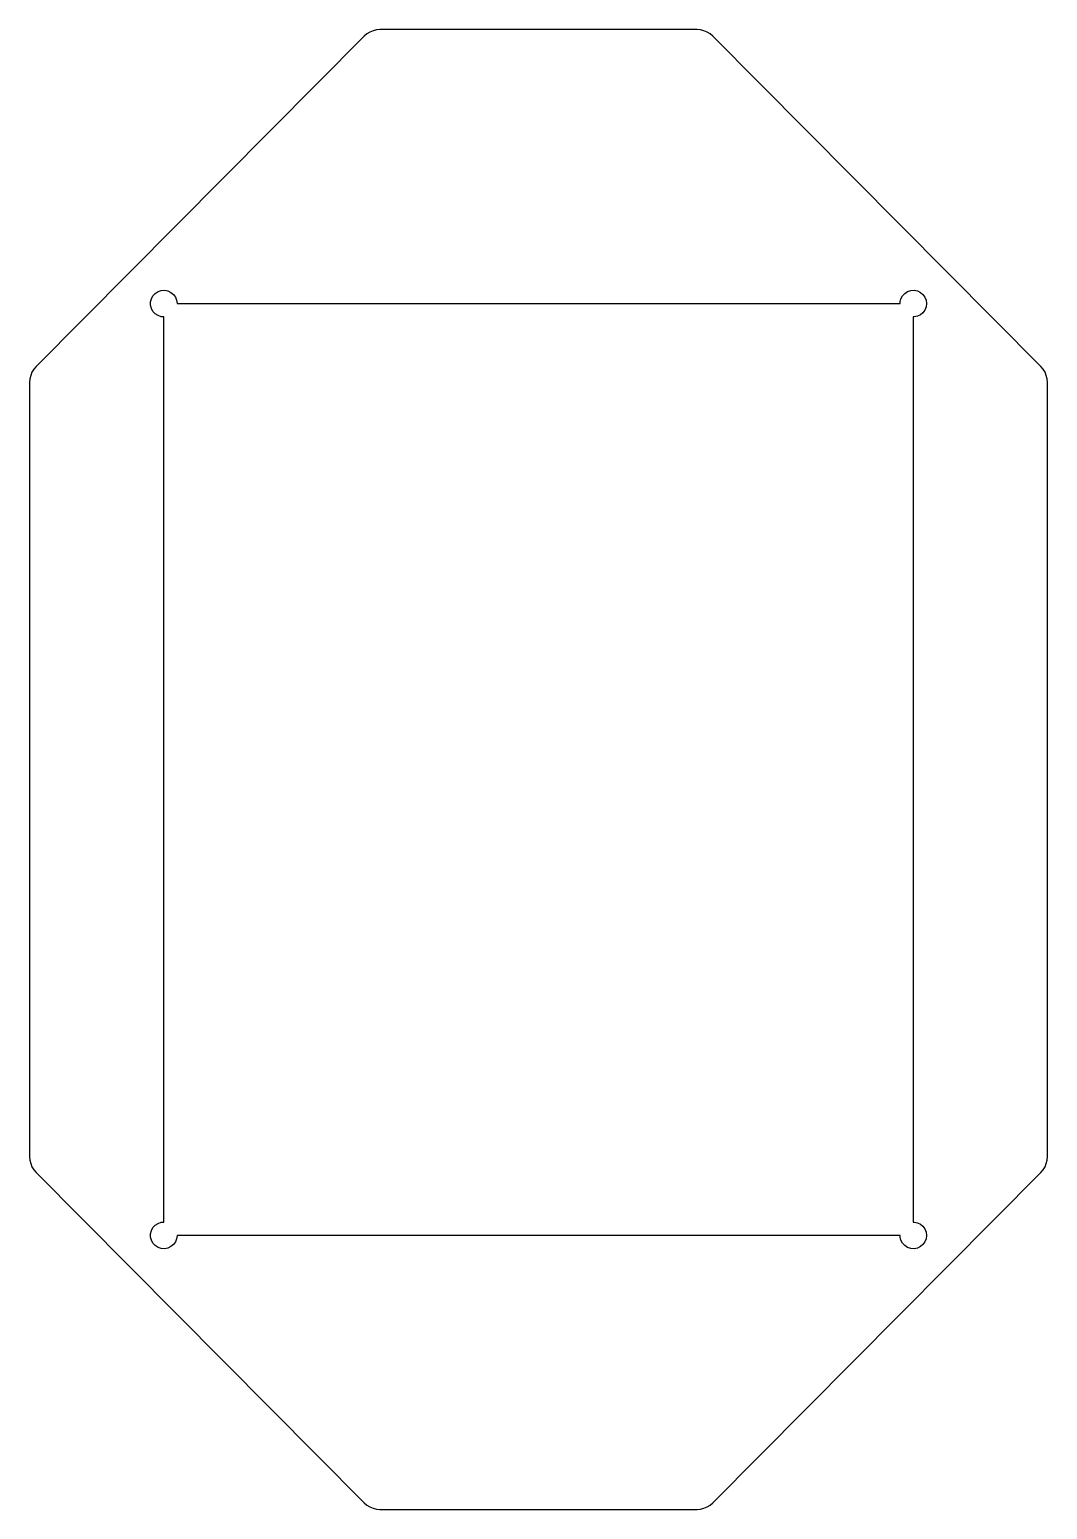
# Model space of a CAD drawing. Header units: metres. Extents: x -115 to 115, y -167 to 167.
import ezdxf

# ---------------------------------------------------------------- set-up
doc = ezdxf.new("R2010")
doc.units = ezdxf.units.M

msp = doc.modelspace()

# ---------------------------------------------------------------- linework, layer by layer
for p, q in [((-35.75, 166.75), (-36.5322, 166.688)), ((35.75, 166.75), (-35.75, 166.75)), ((36.5322, 166.688), (35.75, 166.75)), ((-39.2855, 165.286), (-113.286, 90.7855)), ((-38.6889, 165.795), (-39.2855, 165.286)), ((-38.0199, 166.205), (-38.6889, 165.795)), ((-37.2951, 166.505), (-38.0199, 166.205)), ((-36.5322, 166.688), (-37.2951, 166.505)), ((37.2951, 166.505), (36.5322, 166.688)), ((38.0199, 166.205), (37.2951, 166.505)), ((38.6889, 165.795), (38.0199, 166.205)), ((39.2855, 165.286), (38.6889, 165.795)), ((113.286, 90.7855), (39.2855, 165.286)), ((-87.2893, 106.104), (-86.927, 106.763)), ((-86.927, 106.763), (-86.4123, 107.312)), ((-86.4123, 107.312), (-85.7773, 107.714)), ((-85.7773, 107.714), (-85.0621, 107.947)), ((-85.0621, 107.947), (-84.3116, 107.994)), ((-84.3116, 107.994), (-83.5729, 107.853)), ((-83.5729, 107.853), (-82.8925, 107.533)), ((-82.8925, 107.533), (-82.3131, 107.054)), ((-82.3131, 107.054), (-81.8711, 106.445)), ((81.7107, 106.104), (82.0729, 106.763)), ((82.0729, 106.763), (82.5877, 107.312)), ((82.5877, 107.312), (83.2227, 107.714)), ((83.2227, 107.714), (83.9379, 107.947)), ((83.9379, 107.947), (84.6884, 107.994)), ((84.6884, 107.994), (85.427, 107.853)), ((85.427, 107.853), (86.1075, 107.533)), ((86.1075, 107.533), (86.6869, 107.054)), ((86.6869, 107.054), (87.1289, 106.445)), ((-87.4763, 105.376), (-87.2893, 106.104)), ((-87.4763, 104.624), (-87.4763, 105.376)), ((-87.2893, 103.896), (-87.4763, 104.624)), ((-86.927, 103.237), (-87.2893, 103.896)), ((-81.8711, 106.445), (-81.5942, 105.746)), ((-81.5942, 105.746), (-81.5, 105)), ((-81.5, 105), (81.5237, 105)), ((81.5237, 105.376), (81.7107, 106.104)), ((81.5237, 105), (81.5237, 105.376)), ((87.1289, 103.555), (86.6869, 102.946)), ((87.1289, 106.445), (87.4057, 105.746)), ((87.4057, 104.254), (87.1289, 103.555)), ((87.4057, 105.746), (87.5, 105)), ((87.5, 105), (87.4057, 104.254)), ((-86.4123, 102.688), (-86.927, 103.237)), ((-85.7773, 102.286), (-86.4123, 102.688)), ((-85.0621, 102.053), (-85.7773, 102.286)), ((-84.5, 102.018), (-85.0621, 102.053)), ((-84.5, -102.018), (-84.5, 102.018)), ((84.6884, 102.006), (84.5, 102.018)), ((84.5, 102.018), (84.5, -102.018)), ((85.427, 102.147), (84.6884, 102.006)), ((86.1075, 102.467), (85.427, 102.147)), ((86.6869, 102.946), (86.1075, 102.467)), ((-113.795, 90.1889), (-114.205, 89.5199)), ((-113.286, 90.7855), (-113.795, 90.1889)), ((113.795, 90.1889), (113.286, 90.7855)), ((114.205, 89.5199), (113.795, 90.1889)), ((-114.688, 88.0322), (-114.75, 87.25)), ((-114.75, 87.25), (-114.75, -87.25)), ((-114.505, 88.7951), (-114.688, 88.0322)), ((-114.205, 89.5199), (-114.505, 88.7951)), ((114.505, 88.7951), (114.205, 89.5199)), ((114.688, 88.0322), (114.505, 88.7951)), ((114.75, 87.25), (114.688, 88.0322)), ((114.75, -87.25), (114.75, 87.25)), ((-114.75, -87.25), (-114.688, -88.0322)), ((-114.688, -88.0322), (-114.505, -88.7951)), ((-114.505, -88.7951), (-114.205, -89.5199)), ((-114.205, -89.5199), (-113.795, -90.1889)), ((113.795, -90.1889), (114.205, -89.5199)), ((114.205, -89.5199), (114.505, -88.7951)), ((114.505, -88.7951), (114.688, -88.0322)), ((114.688, -88.0322), (114.75, -87.25)), ((-113.795, -90.1889), (-113.286, -90.7855)), ((-113.286, -90.7855), (-39.2855, -165.286)), ((39.2855, -165.286), (113.286, -90.7855)), ((113.286, -90.7855), (113.795, -90.1889)), ((-87.2893, -103.896), (-86.927, -103.237)), ((-86.927, -103.237), (-86.4123, -102.688)), ((-86.4123, -102.688), (-85.7773, -102.286)), ((-85.7773, -102.286), (-85.0621, -102.053)), ((-85.0621, -102.053), (-84.5, -102.018)), ((84.5, -102.018), (84.6884, -102.006)), ((84.6884, -102.006), (85.427, -102.147)), ((85.427, -102.147), (86.1075, -102.467)), ((86.1075, -102.467), (86.6869, -102.946)), ((86.6869, -102.946), (87.1289, -103.555)), ((-87.4763, -104.624), (-87.2893, -103.896)), ((-87.4763, -105.376), (-87.4763, -104.624)), ((-87.2893, -106.104), (-87.4763, -105.376)), ((-86.927, -106.763), (-87.2893, -106.104)), ((-81.8711, -106.445), (-82.3131, -107.054)), ((-81.5942, -105.746), (-81.8711, -106.445)), ((-81.5, -105), (-81.5942, -105.746)), ((81.5237, -105), (-81.5, -105)), ((81.5237, -105.376), (81.5237, -105)), ((81.7107, -106.104), (81.5237, -105.376)), ((82.0729, -106.763), (81.7107, -106.104)), ((87.1289, -106.445), (86.6869, -107.054)), ((87.1289, -103.555), (87.4057, -104.254)), ((87.4057, -105.746), (87.1289, -106.445)), ((87.4057, -104.254), (87.5, -105)), ((87.5, -105), (87.4057, -105.746)), ((-86.4123, -107.312), (-86.927, -106.763)), ((-85.7773, -107.714), (-86.4123, -107.312)), ((-85.0621, -107.947), (-85.7773, -107.714)), ((-84.3116, -107.994), (-85.0621, -107.947)), ((-83.5729, -107.853), (-84.3116, -107.994)), ((-82.8925, -107.533), (-83.5729, -107.853)), ((-82.3131, -107.054), (-82.8925, -107.533)), ((82.5877, -107.312), (82.0729, -106.763)), ((83.2227, -107.714), (82.5877, -107.312)), ((83.9379, -107.947), (83.2227, -107.714)), ((84.6884, -107.994), (83.9379, -107.947)), ((85.427, -107.853), (84.6884, -107.994)), ((86.1075, -107.533), (85.427, -107.853)), ((86.6869, -107.054), (86.1075, -107.533)), ((-39.2855, -165.286), (-38.6889, -165.795)), ((-38.6889, -165.795), (-38.0199, -166.205)), ((-38.0199, -166.205), (-37.2951, -166.505)), ((-37.2951, -166.505), (-36.5322, -166.688)), ((-36.5322, -166.688), (-35.75, -166.75)), ((-35.75, -166.75), (35.75, -166.75)), ((35.75, -166.75), (36.5322, -166.688)), ((36.5322, -166.688), (37.2951, -166.505)), ((37.2951, -166.505), (38.0199, -166.205)), ((38.0199, -166.205), (38.6889, -165.795)), ((38.6889, -165.795), (39.2855, -165.286))]:
    msp.add_line(p, q)

doc.saveas('drawing.dxf')
